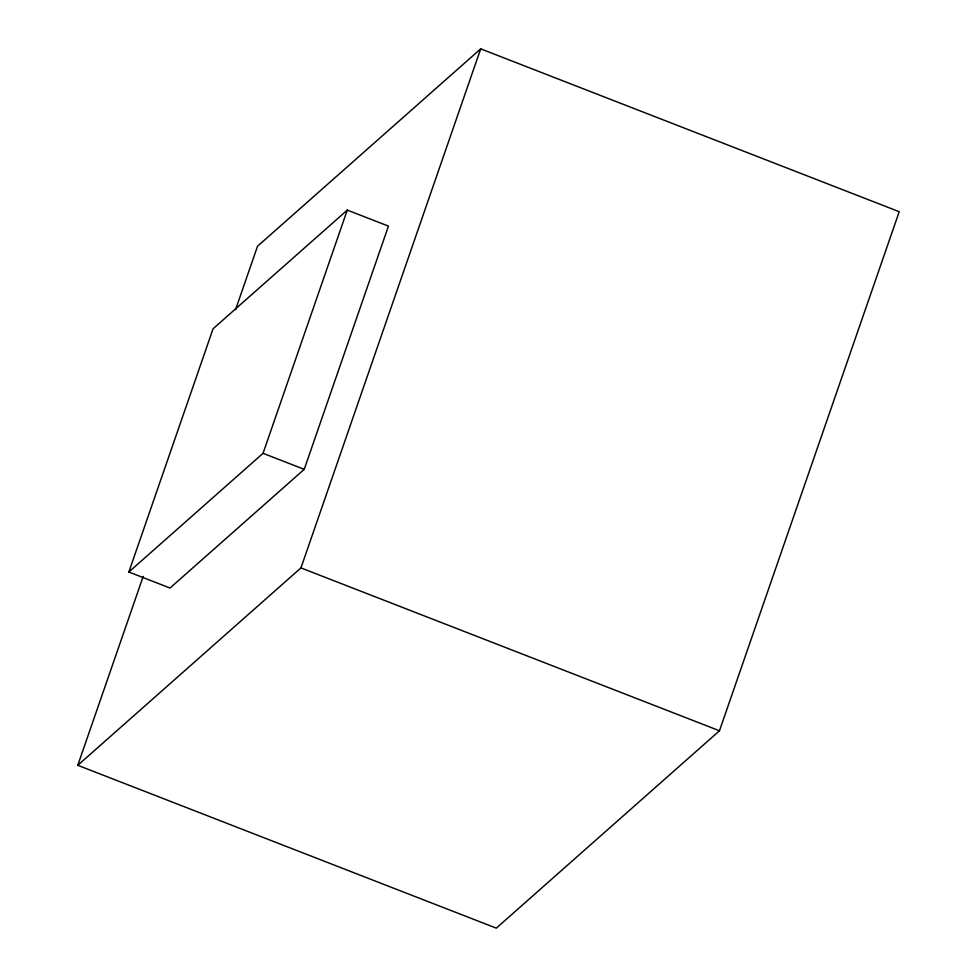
<?xml version="1.0" encoding="UTF-8"?>
<svg xmlns="http://www.w3.org/2000/svg" width="977" height="977" viewBox="0 0 977 977"><rect width="100%" height="100%" fill="white"/><g stroke="black" fill="none" stroke-linecap="round" stroke-linejoin="round"><path stroke-width="1.47" d="M128.854 572.009L213.071 328.785L347.275 210.092L388.455 226.114L304.226 469.339L170.022 588.032L128.854 572.009L263.045 453.316L347.275 210.092M235.555 309.672L257.525 246.228L480.696 48.85L899.219 211.704L719.475 730.772L496.304 928.15L77.781 765.296L143.192 576.418M77.781 765.296L300.953 567.906L480.696 48.85M263.045 453.316L304.226 469.339M300.953 567.906L719.475 730.772"/></g></svg>
